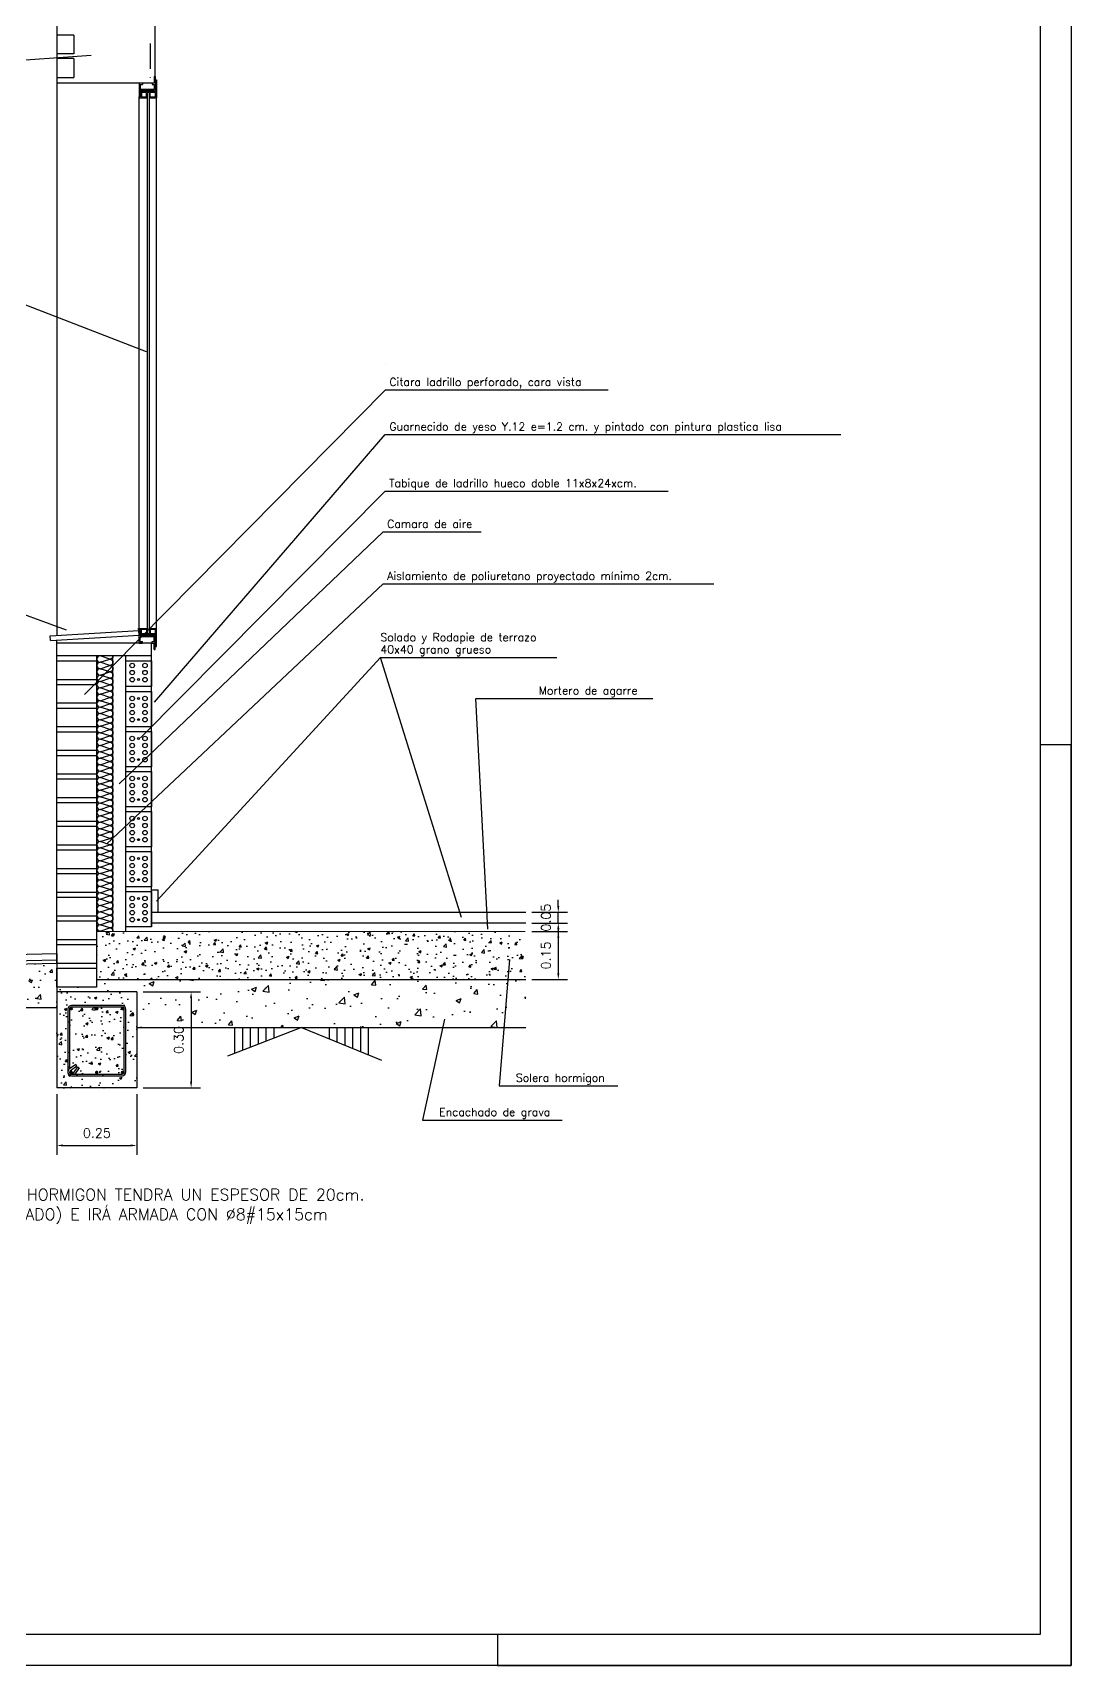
# Model space of a CAD drawing. Extents: x -21316 to -15376, y -15975 to -7565.
# Drawn here: x -18726 to -15376, y -15975 to -10708 of the extents above; entities that cross this region are included whole.
import ezdxf
from ezdxf.enums import TextEntityAlignment as Align

# ---------------------------------------------------------------- set-up
doc = ezdxf.new("R2010")
doc.units = 0
doc.header["$LTSCALE"] = 200
doc.header["$MEASUREMENT"] = 0
doc.layers.get('0').update_dxf_attribs({"linetype": 'CONTINUOUS'})
doc.layers.get('DEFPOINTS').update_dxf_attribs({"linetype": 'CONTINUOUS'})
for name, color, linetype in [('015', 1, 'CONTINUOUS'), ('02', 3, 'CONTINUOUS'), ('03', 2, 'CONTINUOUS'), ('04', 4, 'CONTINUOUS'), ('07', 6, 'CONTINUOUS'), ('1', 1, 'CONTINUOUS'), ('3', 7, 'CONTINUOUS'), ('9', 9, 'CONTINUOUS'), ('TEXTOS', 1, 'CONTINUOUS')]:
    doc.layers.add(name, color=color, linetype=linetype)
doc.styles.add('SIMPLEX', font='SIMPLEX.SHX')
doc.styles.get("Standard").update_dxf_attribs({"font": 'SIMPLEX.SHX'})
doc.dimstyles.new('JAIME', dxfattribs={"dimtxt": 0.03, "dimasz": 0.02, "dimexe": 0.03, "dimexo": 0.02, "dimgap": 0.025, "dimtad": 1, "dimzin": 0, "dimdsep": 46, "dimtxsty": 'Standard', "dimcen": 0.02, "dimdle": 2, "dimclrd": 1, "dimclre": 1, "dimclrt": 2, "dimadec": 0, "dimazin": 0, "dimtfac": 0.09, "dimtix": 1, "dimtmove": 0, "dimatfit": 3, "dimfxl": 1, "dimtolj": 1, "dimtzin": 0, "dimarcsym": 0})

# ---------------------------------------------------------------- blocks, each defined once
blk = doc.blocks.new('*D2')
at = {"color": 1, "linetype": 'ByBlock'}
for p, q in [((-17115.7, -13607.7), (-17000.8, -13607.7)), ((-17030.8, -13627.7), (-17030.8, -13742.6)), ((-17115.7, -13762.6), (-17000.8, -13762.6))]:
    blk.add_line(p, q, dxfattribs=at)
for points in [[(-17034.1, -13627.7), (-17027.4, -13627.7), (-17030.8, -13607.7)], [(-17034.1, -13742.6), (-17027.4, -13742.6), (-17030.8, -13762.6)]]:
    blk.add_solid(points, dxfattribs=at)
at = {"layer": 'DEFPOINTS', "color": 0, "linetype": 'ByBlock'}
for p in [(-17135.7, -13607.7), (-17135.7, -13762.6), (-17030.8, -13762.6)]:
    blk.add_point(p, dxfattribs=at)
at = {"color": 2, "linetype": 'ByBlock', "insert": (-17070.8, -13685.1), "char_height": 30, "attachment_point": 5, "rotation": 90}
blk.add_mtext('\\A1;0.15', dxfattribs=at)
blk = doc.blocks.new('*D3')
at = {"color": 1, "linetype": 'ByBlock'}
for p, q in [((-17030.8, -13525.7), (-17030.8, -13505.7)), ((-17115.7, -13545.7), (-17000.8, -13545.7)), ((-17115.7, -13580.2), (-17000.8, -13580.2)), ((-17030.8, -13580.2), (-17030.8, -13545.7)), ((-17030.8, -13600.2), (-17030.8, -13620.2))]:
    blk.add_line(p, q, dxfattribs=at)
for points in [[(-17034.1, -13525.7), (-17027.4, -13525.7), (-17030.8, -13545.7)], [(-17034.1, -13600.2), (-17027.4, -13600.2), (-17030.8, -13580.2)]]:
    blk.add_solid(points, dxfattribs=at)
at = {"layer": 'DEFPOINTS', "color": 0, "linetype": 'ByBlock'}
for p in [(-17135.7, -13545.7), (-17135.7, -13580.2), (-17030.8, -13545.7)]:
    blk.add_point(p, dxfattribs=at)
at = {"color": 2, "linetype": 'ByBlock', "insert": (-17070.8, -13562.9), "char_height": 30, "attachment_point": 5, "rotation": 90}
blk.add_mtext('\\A1;0.05', dxfattribs=at)
blk = doc.blocks.new('*D1')
at = {"color": 1, "linetype": 'ByBlock'}
for p, q in [((-18647.9, -14132.4), (-18647.9, -14328)), ((-18389.7, -14132.4), (-18389.7, -14328)), ((-18627.9, -14298), (-18409.7, -14298))]:
    blk.add_line(p, q, dxfattribs=at)
for points in [[(-18627.9, -14294.7), (-18627.9, -14301.3), (-18647.9, -14298)], [(-18409.7, -14294.7), (-18409.7, -14301.3), (-18389.7, -14298)]]:
    blk.add_solid(points, dxfattribs=at)
at = {"layer": 'DEFPOINTS', "color": 0, "linetype": 'ByBlock'}
for p in [(-18647.9, -14112.4), (-18389.7, -14112.4), (-18389.7, -14298)]:
    blk.add_point(p, dxfattribs=at)
at = {"color": 2, "linetype": 'ByBlock', "insert": (-18518.8, -14258), "char_height": 30, "attachment_point": 5}
blk.add_mtext('\\A1;0.25', dxfattribs=at)
blk = doc.blocks.new('*D0')
at = {"color": 1, "linetype": 'ByBlock'}
for p, q in [((-18369.7, -13802.6), (-18184.9, -13802.6)), ((-18214.9, -13822.6), (-18214.9, -14092.4)), ((-18369.7, -14112.4), (-18184.9, -14112.4))]:
    blk.add_line(p, q, dxfattribs=at)
for points in [[(-18218.3, -13822.6), (-18211.6, -13822.6), (-18214.9, -13802.6)], [(-18218.3, -14092.4), (-18211.6, -14092.4), (-18214.9, -14112.4)]]:
    blk.add_solid(points, dxfattribs=at)
at = {"layer": 'DEFPOINTS', "color": 0, "linetype": 'ByBlock'}
for p in [(-18389.7, -13802.6), (-18389.7, -14112.4), (-18214.9, -14112.4)]:
    blk.add_point(p, dxfattribs=at)
at = {"color": 2, "linetype": 'ByBlock', "insert": (-18254.9, -13957.5), "char_height": 30, "attachment_point": 5, "rotation": 90}
blk.add_mtext('\\A1;0.30', dxfattribs=at)
blk = doc.blocks.new('11X8')
at = {"color": 4}
blk.add_lwpolyline([(0, 110), (80, 110), (80, 0), (0, 0)], close=True, dxfattribs=at)
at = {"layer": '1'}
for centre, radius in [((20, 88), 7), ((20, 66), 7), ((40, 88), 2.99), ((60, 88), 7), ((60, 66), 7), ((20, 44), 7), ((20, 22), 7), ((40, 22), 2.99), ((60, 44), 7), ((60, 22), 7)]:
    blk.add_circle(centre, radius, dxfattribs=at)
blk = doc.blocks.new('A1v')
at = {"layer": '015'}
blk.add_lwpolyline([(-584, -10), (-584, 831), (10, 831), (10, -10)], close=True, dxfattribs=at)
for points in [[(10, -10), (10, 287), (0, 287)], [(-175, 0), (-175, -10), (10, -10)]]:
    blk.add_lwpolyline(points, dxfattribs=at)
at = {"layer": '07'}
blk.add_lwpolyline([(-559, 0), (-559, 821), (0, 821), (0, 0)], close=True, dxfattribs=at)

msp = doc.modelspace()

# ---------------------------------------------------------------- hatches: boundary and pattern name
at = {"layer": '015', "linetype": 'Continuous'}
h = msp.add_hatch(dxfattribs=at)
h.set_pattern_fill('AR-CONC', color=256, scale=15.490534, style=0)
h.set_pattern_definition([(50, (229.82, 542.33), (111.10743, -9.72064), [11.6179, -127.7969]), (355, (229.82, 542.33), (-21.4933, 116.5186), [9.2943, -102.2375]), (100.4514, (239.08, 541.52), (89.6142, 106.79786), [9.8737, -108.61065]), (46.1842, (229.82, 573.31), (165.3213, -25.6398), [17.4269, -191.6954]), (96.6356, (243.6, 571.17), (144.7842, 150.8961), [14.8105, -162.916]), (351.1842, (229.82, 573.31), (144.7841, 150.8962), [13.9415, -153.3563]), (21, (245.31, 565.56), (92.4641, -62.3678), [11.6179, -127.7969]), (326, (245.31, 565.56), (37.69084, 112.3296), [9.2943, -102.2375]), (71.4514, (253.01, 560.37), (130.15497, 49.9617), [9.8737, -108.61065]), (37.5, (229.817, 542.328), (1.883626, 51.567034), [0, -100.99828, 0, -103.78657, 0, -102.62478]), (7.5, (229.817, 542.33), (40.75087, 61.09648), [0, -59.17384, 0, -98.6747, 0, -39.1136]), (327.5, (195.273, 542.328), (82.691944, -3.49387), [0, -38.72633, 0, -120.82616, 0, -160.32702]), (317.5, (179.78, 542.33), (90.33865, 15.5068), [0, -50.34423, 0, -80.24096, 0, -113.85542])])
h.paths.add_polyline_path([(-18647.909, -13854.265), (-18647.909, -13709.796), (-19675.448, -13730.346), (-19675.448, -13854.265)])
at = {"layer": '1', "linetype": 'Continuous'}
h = msp.add_hatch(dxfattribs=at)
h.set_pattern_fill('AR-CONC', color=256, scale=11.474469, style=0)
h.set_pattern_definition([(50, (-17951.34, -12053.29), (82.3018, -7.2005), [8.606, -94.6644]), (355, (-17951.34, -12053.29), (-15.921, 86.31), [6.8847, -75.7315]), (100.4514, (-17944.48, -12053.89), (66.381, 79.1095), [7.314, -80.4523]), (46.184, (-17951.34, -12030.34), (122.46, -18.9924), [12.909, -141.9966]), (96.6356, (-17941.14, -12031.92), (107.2476, 111.775), [10.971, -120.6785]), (351.184, (-17951.34, -12030.34), (107.2475, 111.775), [10.327, -113.597]), (21, (-17939.867, -12036.08), (68.492, -46.1984), [8.606, -94.6644]), (326, (-17939.87, -12036.08), (27.919, 83.207), [6.8847, -75.7315]), (71.4514, (-17934.16, -12039.93), (96.411, 37.0087), [7.314, -80.4523]), (37.5, (-17951.34, -12053.29), (1.3953, 38.1978), [0, -74.8135, 0, -76.8789, 0, -76.0184]), (7.5, (-17951.34, -12053.29), (30.1858, 45.25665), [0, -43.8325, 0, -73.0924, 0, -28.973]), (327.5, (-17976.93, -12053.29), (61.2533, -2.58805), [0, -28.6862, 0, -89.5009, 0, -118.7608]), (317.5, (-17988.404, -12053.29), (66.9175, 11.4865), [0, -37.292, 0, -59.4378, 0, -84.3373])])
h.paths.add_polyline_path([(-17135.748, -13607.693), (-18518.409, -13607.693), (-18518.409, -13683.968), (-18518.409, -13699.458), (-18518.409, -13762.599), (-17135.748, -13762.599)])
h = msp.add_hatch(dxfattribs=at)
h.set_pattern_fill('AR-CONC', color=256, scale=22.948939, style=0)
h.set_pattern_definition([(50, (-17951.34, -12053.29), (164.604, -14.401), [17.212, -189.329]), (355, (-17951.34, -12053.29), (-31.842, 172.62), [13.769, -151.463]), (100.451, (-17937.62, -12054.49), (132.762, 158.219), [14.628, -160.905]), (46.184, (-17951.34, -12007.4), (244.92, -37.985), [25.818, -283.993]), (96.636, (-17930.93, -12010.56), (214.495, 223.55), [21.942, -241.357]), (351.184, (-17951.34, -12007.4), (214.495, 223.55), [20.654, -227.194]), (21, (-17928.39, -12018.87), (136.984, -92.397), [17.212, -189.329]), (326, (-17928.4, -12018.87), (55.838, 166.414), [13.769, -151.463]), (71.451, (-17916.98, -12026.57), (192.822, 74.017), [14.628, -160.905]), (37.5, (-17951.34, -12053.29), (2.7906, 76.3956), [0, -149.627, 0, -153.758, 0, -152.0367]), (7.5, (-17951.34, -12053.29), (60.3717, 90.5133), [0, -87.665, 0, -146.1847, 0, -57.946]), (327.5, (-18002.52, -12053.29), (122.5066, -5.1761), [0, -57.3723, 0, -179.0017, 0, -237.5215]), (317.5, (-18025.47, -12053.29), (133.835, 22.973), [0, -74.584, 0, -118.8755, 0, -168.6747])])
h.paths.add_polyline_path([(-17135.748, -13762.599), (-18518.409, -13762.599), (-18518.409, -13782.075), (-18632.006, -13782.075), (-18647.909, -13782.075), (-18647.909, -13802.629), (-18389.734, -13802.629), (-18389.734, -13917.504), (-17135.748, -13917.504)])
h = msp.add_hatch(dxfattribs=at)
h.set_pattern_fill('AR-CONC', color=256, scale=11.474469, style=0)
h.set_pattern_definition([(50, (229.82, 542.33), (82.3018, -7.20047), [8.60585, -94.66437]), (355, (229.82, 542.33), (-15.92098, 86.31006), [6.88468, -75.7315]), (100.4514, (236.675, 541.73), (66.38088, 79.10953), [7.31385, -80.45234]), (46.1842, (229.82, 565.28), (122.46025, -18.99243), [12.9088, -141.99656]), (96.6356, (240.02, 563.7), (107.2476, 111.77486), [10.9708, -120.6785]), (351.1842, (229.82, 565.28), (107.2475, 111.77494), [10.327, -113.59725]), (21, (241.29, 559.54), (68.49192, -46.19838), [8.60585, -94.66437]), (326, (241.29, 559.54), (27.91914, 83.20712), [6.88468, -75.7315]), (71.4514, (247, 555.69), (96.4111, 37.00866), [7.31385, -80.45234]), (37.5, (229.817, 542.328), (1.39528, 38.197803), [0, -74.81354, 0, -76.87894, 0, -76.01836]), (7.5, (229.817, 542.328), (30.18583, 45.25665), [0, -43.83247, 0, -73.09237, 0, -28.973035]), (327.5, (204.23, 542.328), (61.25329, -2.58805), [0, -28.68617, 0, -89.50086, 0, -118.76076]), (317.5, (192.754, 542.33), (66.91752, 11.48652), [0, -37.29203, 0, -59.43775, 0, -84.33735])])
h.paths.add_polyline_path([(-18607.003, -14050.422, 0.73958437), (-18600.063, -14073.081), (-18437.639, -14073.081, 0.41421356), (-18425.247, -14060.689), (-18425.247, -13858.409, 0.41421356), (-18437.639, -13846.016), (-18600.063, -13846.016, 0.41421356), (-18612.455, -13858.409), (-18612.455, -14060.689, -0.24469857), (-18607.171, -14050.538), (-18607.003, -14050.42)], flags=16)
h.paths.add_polyline_path([(-18389.734, -13802.629), (-18647.909, -13802.629), (-18647.909, -14112.44), (-18389.734, -14112.44)])
h.paths.add_polyline_path([(-18425.247, -13858.409), (-18425.247, -14060.689, -0.41421356), (-18437.639, -14073.081), (-18600.063, -14073.081, -0.41421356), (-18612.455, -14060.689), (-18612.455, -13858.409, -0.41421356), (-18600.063, -13846.016), (-18437.639, -13846.016, -0.41421356)], flags=16)
h.paths.add_polyline_path([(-18433.425, -13856.922, -1), (-18438.879, -13856.922, -1)], flags=0)
h.paths.add_polyline_path([(-18516.124, -13856.922, -1), (-18521.578, -13856.922, -1)], flags=0)
h.paths.add_polyline_path([(-18598.823, -13856.922, -1), (-18604.277, -13856.922, -1)], flags=0)
h.paths.add_polyline_path([(-18433.425, -14062.176, -1), (-18438.879, -14062.176, -1)], flags=0)
h.paths.add_polyline_path([(-18516.615, -14062.176, -1), (-18522.068, -14062.176, -1)], flags=0)
h.paths.add_polyline_path([(-18598.823, -14062.176, -1), (-18604.277, -14062.176, -1)], flags=0)

# ---------------------------------------------------------------- linework, layer by layer
at = {"layer": '015'}
for p, q in [((-18330.457, -10896.905), (-18333.555, -10896.905)), ((-18382.092, -12629.514), (-18382.092, -10917.824)), ((-18382.092, -12630.763), (-18382.092, -10917.824)), ((-18355.758, -12629.514), (-18355.758, -10917.824)), ((-18355.758, -12630.763), (-18355.758, -10917.824)), ((-18349.562, -12629.514), (-18349.562, -10917.824)), ((-18349.562, -12630.763), (-18349.562, -10917.824)), ((-18326.842, -12629.514), (-18326.842, -10917.824)), ((-18326.842, -12630.763), (-18326.842, -10917.824)), ((-18383.099, -12636.227), (-18382.092, -12636.227))]:
    msp.add_line(p, q, dxfattribs=at)
at = {"layer": '015', "color": 1}
for p, q in [((-18342.849, -12677.283), (-18340.784, -12677.283)), ((-19675.035, -13720.009), (-18647.496, -13699.458)), ((-19674.829, -13730.334), (-18647.29, -13709.783))]:
    msp.add_line(p, q, dxfattribs=at)
at = {"layer": '015', "color": 1, "const_width": 2.478}
msp.add_lwpolyline([(-18518.409, -13607.693), (-17137.465, -13607.693)], dxfattribs=at)
at = {"layer": '02'}
for p, q in [((-18333.555, -10849.4), (-18330.457, -10849.4)), ((-18333.555, -10849.4), (-18333.555, -10870.054)), ((-18330.457, -10849.4), (-18330.457, -10896.905)), ((-18382.092, -10870.054), (-18382.092, -10914.209)), ((-18382.092, -10870.054), (-18371.765, -10870.054)), ((-18378.994, -10875.218), (-18378.994, -10890.709)), ((-18378.994, -10875.218), (-18371.765, -10875.218)), ((-18333.555, -10890.709), (-18378.994, -10890.709)), ((-18378.994, -10893.807), (-18378.994, -10914.209)), ((-18333.555, -10893.807), (-18378.994, -10893.807)), ((-18378.478, -10897.421), (-18378.478, -10914.726)), ((-18329.941, -10897.421), (-18378.478, -10897.421)), ((-18358.856, -10900.519), (-18375.379, -10900.519)), ((-18375.379, -10900.519), (-18375.379, -10914.726)), ((-18371.765, -10870.054), (-18371.765, -10875.218)), ((-18358.856, -10914.726), (-18358.856, -10900.519)), ((-18349.562, -10900.519), (-18355.758, -10900.519)), ((-18355.758, -10917.824), (-18355.758, -10900.519)), ((-18349.562, -10917.824), (-18349.562, -10900.519)), ((-18329.941, -10900.519), (-18346.464, -10900.519)), ((-18346.464, -10914.726), (-18346.464, -10900.519)), ((-18340.784, -10870.054), (-18333.555, -10870.054)), ((-18340.784, -10870.054), (-18340.784, -10875.218)), ((-18340.784, -10875.218), (-18333.555, -10875.218)), ((-18333.555, -10875.218), (-18333.555, -10890.709)), ((-18333.555, -10893.807), (-18333.555, -10896.905)), ((-18329.941, -10859.727), (-18329.941, -10897.421)), ((-18329.941, -10859.727), (-18326.842, -10859.727)), ((-18329.941, -10914.726), (-18329.941, -10900.519)), ((-18326.842, -10859.727), (-18326.842, -10917.824)), ((-18382.092, -10914.209), (-18378.994, -10914.209)), ((-18382.092, -10914.726), (-18378.478, -10914.726)), ((-18382.092, -10917.824), (-18382.092, -10914.726)), ((-18382.092, -10917.824), (-18355.758, -10917.824)), ((-18375.379, -10914.726), (-18358.856, -10914.726)), ((-18349.562, -10917.824), (-18326.842, -10917.824)), ((-18346.464, -10914.726), (-18329.941, -10914.726)), ((-18385.19, -12631.063), (-18382.092, -12629.514)), ((-18385.19, -12632.612), (-18385.19, -12631.063)), ((-18385.19, -12632.612), (-18378.478, -12632.612)), ((-18382.092, -12629.514), (-18355.758, -12629.514)), ((-18382.092, -12633.129), (-18378.994, -12633.129)), ((-18382.092, -12677.283), (-18382.092, -12633.129)), ((-18378.994, -12653.531), (-18378.994, -12633.129)), ((-18378.478, -12649.917), (-18378.478, -12632.612)), ((-18375.379, -12632.612), (-18358.856, -12632.612)), ((-18375.379, -12646.819), (-18375.379, -12632.612)), ((-18358.856, -12632.612), (-18358.856, -12646.819)), ((-18355.758, -12629.514), (-18355.758, -12646.819)), ((-18349.562, -12629.514), (-18326.842, -12629.514)), ((-18349.562, -12629.514), (-18349.562, -12646.819)), ((-18346.464, -12632.612), (-18346.464, -12646.819)), ((-18346.464, -12632.612), (-18329.941, -12632.612)), ((-18329.941, -12646.819), (-18329.941, -12632.612)), ((-18326.842, -12687.61), (-18326.842, -12629.514)), ((-18333.555, -12653.531), (-18378.994, -12653.531)), ((-18333.555, -12656.629), (-18378.994, -12656.629)), ((-18378.994, -12672.12), (-18378.994, -12656.629)), ((-18378.994, -12672.12), (-18371.765, -12672.12)), ((-18329.941, -12649.917), (-18378.478, -12649.917)), ((-18358.856, -12646.819), (-18375.379, -12646.819)), ((-18371.765, -12677.283), (-18371.765, -12672.12)), ((-18349.562, -12646.819), (-18355.758, -12646.819)), ((-18329.941, -12646.819), (-18346.464, -12646.819)), ((-18340.784, -12672.12), (-18333.555, -12672.12)), ((-18340.784, -12677.283), (-18340.784, -12672.12)), ((-18340.784, -12677.283), (-18333.555, -12677.283)), ((-18333.555, -12653.531), (-18333.555, -12650.433)), ((-18330.457, -12650.433), (-18333.555, -12650.433)), ((-18333.555, -12672.12), (-18333.555, -12656.629)), ((-18333.555, -12697.937), (-18333.555, -12677.283)), ((-18330.457, -12697.937), (-18330.457, -12650.433)), ((-18329.941, -12687.61), (-18329.941, -12649.917)), ((-18329.941, -12687.61), (-18326.842, -12687.61)), ((-18333.555, -12697.937), (-18330.457, -12697.937))]:
    msp.add_line(p, q, dxfattribs=at)
at = {"layer": '04', "linetype": 'Continuous'}
for p, q in [((-18592.697, -10715.376), (-18647.496, -10715.376)), ((-18647.496, -10715.376), (-18647.496, -10775.882)), ((-18592.697, -10715.376), (-18592.697, -10775.882)), ((-18592.697, -10775.882), (-18647.496, -10775.882)), ((-18592.697, -10791.373), (-18647.496, -10791.373)), ((-18647.496, -10791.373), (-18647.496, -10852.014)), ((-18592.697, -10791.373), (-18592.697, -10851.879)), ((-18647.496, -10852.014), (-18592.697, -10852.014)), ((-18425.463, -12734.082), (-18342.846, -12734.082))]:
    msp.add_line(p, q, dxfattribs=at)
at = {"layer": '04'}
for p, q in [((-18669.158, -12653.517), (-18383.099, -12636.227)), ((-18382.092, -12651.685), (-18383.099, -12636.227)), ((-18668.15, -12668.975), (-18669.158, -12653.517)), ((-18668.15, -12668.975), (-18382.092, -12651.685)), ((-18647.496, -12718.592), (-18647.496, -12677.283)), ((-18342.849, -12677.283), (-18647.496, -12677.283)), ((-18382.092, -12677.283), (-18371.765, -12677.283)), ((-18342.849, -12718.592), (-18342.849, -12677.283)), ((-18342.849, -12718.592), (-18647.496, -12718.592))]:
    msp.add_line(p, q, dxfattribs=at)
at = {"layer": '04', "const_width": 0.00182}
for points in [[(-18581.927, -10715.376), (-18581.927, -10742.639), (-18545.576, -10751.727), (-18545.576, -10815.342), (-18581.927, -10824.429), (-18581.927, -10851.693), (-18491.049, -10851.693), (-18491.049, -10824.429), (-18527.4, -10815.342), (-18527.4, -10751.727), (-18491.049, -10742.639), (-18491.049, -10715.376)], [(-18345.947, -10715.376), (-18345.947, -10742.639), (-18382.299, -10751.727), (-18382.299, -10815.342), (-18345.947, -10824.429), (-18345.947, -10851.693), (-18436.825, -10851.693), (-18436.825, -10824.429), (-18400.474, -10815.342), (-18400.474, -10751.727), (-18436.825, -10742.639), (-18436.825, -10715.376)]]:
    msp.add_lwpolyline(points, close=True, dxfattribs=at)
at = {"layer": '04'}
for points in [[(-18520.345, -12734.082), (-18520.345, -12795.115), (-18647.496, -12795.115), (-18647.496, -12734.082)], [(-18520.345, -12810.373), (-18520.345, -12871.406), (-18647.496, -12871.406), (-18647.496, -12810.373)], [(-18520.345, -12886.664), (-18520.345, -12947.696), (-18647.496, -12947.696), (-18647.496, -12886.664)], [(-18520.345, -12962.955), (-18520.345, -13023.987), (-18647.496, -13023.987), (-18647.496, -12962.955)], [(-18520.345, -13039.246), (-18520.345, -13100.278), (-18647.496, -13100.278), (-18647.496, -13039.246)], [(-18520.345, -13115.536), (-18520.345, -13176.569), (-18647.496, -13176.569), (-18647.496, -13115.536)], [(-18520.345, -13191.827), (-18520.345, -13252.86), (-18647.496, -13252.86), (-18647.496, -13191.827)], [(-18520.345, -13268.118), (-18520.345, -13329.151), (-18647.496, -13329.151), (-18647.496, -13268.118)], [(-18520.345, -13344.409), (-18520.345, -13405.442), (-18647.496, -13405.442), (-18647.496, -13344.409)], [(-18520.345, -13420.7), (-18520.345, -13481.733), (-18647.496, -13481.733), (-18647.496, -13420.7)], [(-18520.345, -13496.991), (-18520.345, -13558.024), (-18647.496, -13558.024), (-18647.496, -13496.991)], [(-18520.345, -13573.282), (-18520.345, -13634.314), (-18647.496, -13634.314), (-18647.496, -13573.282)], [(-18520.345, -13649.573), (-18520.345, -13710.605), (-18647.496, -13710.605), (-18647.496, -13649.573)], [(-18520.345, -13725.863), (-18520.345, -13786.896), (-18647.496, -13786.896), (-18647.496, -13725.863)]]:
    msp.add_lwpolyline(points, close=True, dxfattribs=at)
msp.add_lwpolyline([(-18342.846, -12734.082), (-18342.846, -12817.675), (-18425.463, -12817.675), (-18425.463, -12734.082)], dxfattribs=at)
at = {"layer": '1'}
for p, q in [((-18345.947, -10824.429), (-18345.947, -10742.639)), ((-18647.496, -10870.054), (-18647.496, -12652.208)), ((-18647.496, -10870.054), (-18647.496, -12653.456)), ((-18518.409, -13762.599), (-18518.409, -12718.592)), ((-18466.774, -13607.693), (-18466.774, -12718.592)), ((-18425.46, -13607.693), (-18425.463, -12718.592)), ((-18342.847, -13592.202), (-18342.849, -12718.592)), ((-17604.507, -12723.177), (-18326.651, -13509.369)), ((-18647.909, -13678.808), (-18647.909, -14112.44)), ((-18647.496, -13782.075), (-18647.827, -13782.075)), ((-18389.734, -13802.629), (-18389.734, -14112.44))]:
    msp.add_line(p, q, dxfattribs=at)
at = {"layer": '1', "color": 1}
for p, q in [((-18536.898, -10781.548), (-19197.744, -10828.949)), ((-18358.491, -11737.279), (-19079.512, -11459.423)), ((-17343.382, -13561.927), (-17604.507, -12723.177)), ((-17604.507, -12723.177), (-17035.292, -12723.177)), ((-17296.49, -12856.057), (-17296.49, -12856.057)), ((-17258.396, -13600.337), (-17296.49, -12856.057)), ((-17296.49, -12856.057), (-16726.045, -12856.057)), ((-17188.214, -13697.432), (-17221.711, -14105.447)), ((-18389.734, -13802.629), (-18647.909, -13802.629)), ((-17397.41, -13890.982), (-17469.203, -14215.883)), ((-18389.734, -14112.44), (-18647.909, -14112.44)), ((-17221.711, -14105.447), (-17180.403, -14105.447)), ((-17180.403, -14105.447), (-16838.312, -14105.447)), ((-17469.203, -14215.883), (-17427.895, -14215.883)), ((-17427.895, -14215.883), (-17017.887, -14215.883))]:
    msp.add_line(p, q, dxfattribs=at)
at = {"layer": '1'}
for points in [[(-18466.775, -12718.592, -0.40854411), (-18477.101, -12728.718), (-18508.082, -12718.391, 0.41421356), (-18518.409, -12728.718, 0.61803399)], [(-18518.409, -12728.718, 0.41421356), (-18508.082, -12739.045), (-18477.101, -12728.718, -1), (-18477.101, -12749.372), (-18508.082, -12739.045, 0.41421356), (-18518.409, -12749.372, 0.61803399)], [(-18518.409, -12749.372, 0.41421356), (-18508.082, -12759.699), (-18477.101, -12749.372, -1), (-18477.101, -12770.026), (-18508.082, -12759.699, 0.41421356), (-18518.409, -12770.026, 0.61803399)]]:
    msp.add_lwpolyline(points, format="xyb", dxfattribs=at)
at = {"layer": '1', "color": 1}
for points in [[(-18518.409, -12770.026, 0.41421356), (-18508.082, -12780.353), (-18477.101, -12770.026, -1), (-18477.101, -12790.68), (-18508.082, -12780.353, 0.41421356), (-18518.409, -12790.68, 0.61803399)], [(-18518.409, -12790.68, 0.41421356), (-18508.082, -12801.007), (-18477.101, -12790.68, -1), (-18477.101, -12811.334), (-18508.082, -12801.007, 0.41421356), (-18518.409, -12811.334, 0.61803399)], [(-18518.409, -12811.334, 0.41421356), (-18508.082, -12821.661), (-18477.101, -12811.334, -1), (-18477.101, -12831.988), (-18508.082, -12821.661, 0.41421356), (-18518.409, -12831.988, 0.61803399)], [(-18518.409, -12831.988, 0.41421356), (-18508.082, -12842.315), (-18477.101, -12831.988, -1), (-18477.101, -12852.643), (-18508.082, -12842.315, 0.41421356), (-18518.409, -12852.643, 0.61803399)], [(-18518.409, -12852.643, 0.41421356), (-18508.082, -12862.97), (-18477.101, -12852.643, -1), (-18477.101, -12873.297), (-18508.082, -12862.97, 0.41421356), (-18518.409, -12873.297, 0.61803399)], [(-18518.409, -12873.297, 0.41421356), (-18508.082, -12883.624), (-18477.101, -12873.297, -1), (-18477.101, -12893.951), (-18508.082, -12883.624, 0.41421356), (-18518.409, -12893.951, 0.61803399)], [(-18518.409, -12893.951, 0.41421356), (-18508.082, -12904.278), (-18477.101, -12893.951, -1), (-18477.101, -12914.605), (-18508.082, -12904.278, 0.41421356), (-18518.409, -12914.605, 0.61803399)], [(-18518.409, -12914.605, 0.41421356), (-18508.082, -12924.932), (-18477.101, -12914.605, -1), (-18477.101, -12935.259), (-18508.082, -12924.932, 0.41421356), (-18518.409, -12935.259, 0.61803399)], [(-18518.409, -12935.259, 0.41421356), (-18508.082, -12945.586), (-18477.101, -12935.259, -1), (-18477.101, -12955.913), (-18508.082, -12945.586, 0.41421356), (-18518.409, -12955.913, 0.61803399)], [(-18518.409, -12955.913, 0.41421356), (-18508.082, -12966.24), (-18477.101, -12955.913, -1), (-18477.101, -12976.567), (-18508.082, -12966.24, 0.41421356), (-18518.409, -12976.567, 0.61803399)], [(-18518.409, -12976.567, 0.41421356), (-18508.082, -12986.894), (-18477.101, -12976.567, -1), (-18477.101, -12997.221), (-18508.082, -12986.894, 0.41421356), (-18518.409, -12997.221, 0.61803399)], [(-18518.409, -12997.221, 0.41421356), (-18508.082, -13007.548), (-18477.101, -12997.221, -1), (-18477.101, -13017.875), (-18508.082, -13007.548, 0.41421356), (-18518.409, -13017.875, 0.61803399)], [(-18518.409, -13017.875, 0.41421356), (-18508.082, -13028.202), (-18477.101, -13017.875, -1), (-18477.101, -13038.529), (-18508.082, -13028.202, 0.41421356), (-18518.409, -13038.529, 0.61803399)], [(-18518.409, -13038.529, 0.41421356), (-18508.082, -13048.856), (-18477.101, -13038.529, -1), (-18477.101, -13059.183), (-18508.082, -13048.856, 0.41421356), (-18518.409, -13059.183, 0.61803399)], [(-18518.409, -13059.183, 0.41421356), (-18508.082, -13069.51), (-18477.101, -13059.183, -1), (-18477.101, -13079.837), (-18508.082, -13069.51, 0.41421356), (-18518.409, -13079.837, 0.61803399)], [(-18518.409, -13079.837, 0.41421356), (-18508.082, -13090.164), (-18477.101, -13079.837, -1), (-18477.101, -13100.491), (-18508.082, -13090.164, 0.41421356), (-18518.409, -13100.491, 0.61803399)], [(-18518.409, -13100.491, 0.41421356), (-18508.082, -13110.818), (-18477.101, -13100.491, -1), (-18477.101, -13121.145), (-18508.082, -13110.818, 0.41421356), (-18518.409, -13121.145, 0.61803399)], [(-18518.409, -13121.145, 0.41421356), (-18508.082, -13131.472), (-18477.101, -13121.145, -1), (-18477.101, -13141.799), (-18508.082, -13131.472, 0.41421356), (-18518.409, -13141.799, 0.61803399)], [(-18518.409, -13141.799, 0.41421356), (-18508.082, -13152.126), (-18477.101, -13141.799, -1), (-18477.101, -13162.453), (-18508.082, -13152.126, 0.41421356), (-18518.409, -13162.453, 0.61803399)], [(-18518.409, -13162.453, 0.41421356), (-18508.082, -13172.78), (-18477.101, -13162.453, -1), (-18477.101, -13183.107), (-18508.082, -13172.78, 0.41421356), (-18518.409, -13183.107, 0.61803399)], [(-18518.409, -13183.107, 0.41421356), (-18508.082, -13193.434), (-18477.101, -13183.107, -1), (-18477.101, -13203.761), (-18508.082, -13193.434, 0.41421356), (-18518.409, -13203.761, 0.61803399)], [(-18518.409, -13203.761, 0.41421356), (-18508.082, -13214.088), (-18477.101, -13203.761, -1), (-18477.101, -13224.415), (-18508.082, -13214.088, 0.41421356), (-18518.409, -13224.415, 0.61803399)], [(-18518.409, -13224.415, 0.41421356), (-18508.082, -13234.742), (-18477.101, -13224.415, -1), (-18477.101, -13245.069), (-18508.082, -13234.742, 0.41421356), (-18518.409, -13245.069, 0.61803399)], [(-18518.409, -13245.069, 0.41421356), (-18508.082, -13255.396), (-18477.101, -13245.069, -1), (-18477.101, -13265.723), (-18508.082, -13255.396, 0.41421356), (-18518.409, -13265.723, 0.61803399)], [(-18518.409, -13265.723, 0.41421356), (-18508.082, -13276.05), (-18477.101, -13265.723, -1), (-18477.101, -13286.377), (-18508.082, -13276.05, 0.41421356), (-18518.409, -13286.377, 0.61803399)], [(-18518.409, -13286.377, 0.41421356), (-18508.082, -13296.704), (-18477.101, -13286.377, -1), (-18477.101, -13307.031), (-18508.082, -13296.704, 0.41421356), (-18518.409, -13307.031, 0.61803399)], [(-18518.409, -13307.031, 0.41421356), (-18508.082, -13317.359), (-18477.101, -13307.031, -1), (-18477.101, -13327.686), (-18508.082, -13317.359, 0.41421356), (-18518.409, -13327.686, 0.61803399)], [(-18518.409, -13327.686, 0.41421356), (-18508.082, -13338.013), (-18477.101, -13327.686, -1), (-18477.101, -13348.34), (-18508.082, -13338.013, 0.41421356), (-18518.409, -13348.34, 0.61803399)], [(-18518.409, -13348.34, 0.41421356), (-18508.082, -13358.667), (-18477.101, -13348.34, -1), (-18477.101, -13368.994), (-18508.082, -13358.667, 0.41421356), (-18518.409, -13368.994, 0.61803399)], [(-18518.409, -13368.994, 0.41421356), (-18508.082, -13379.321), (-18477.101, -13368.994, -1), (-18477.101, -13389.648), (-18508.082, -13379.321, 0.41421356), (-18518.409, -13389.648, 0.61803399)], [(-18518.409, -13389.648, 0.41421356), (-18508.082, -13399.975), (-18477.101, -13389.648, -1), (-18477.101, -13410.302), (-18508.082, -13399.975, 0.41421356), (-18518.409, -13410.302, 0.61803399)], [(-18518.409, -13410.302, 0.41421356), (-18508.082, -13420.629), (-18477.101, -13410.302, -1), (-18477.101, -13430.956), (-18508.082, -13420.629, 0.41421356), (-18518.409, -13430.956, 0.61803399)], [(-18518.409, -13430.956, 0.41421356), (-18508.082, -13441.283), (-18477.101, -13430.956, -1), (-18477.101, -13451.61), (-18508.082, -13441.283, 0.41421356), (-18518.409, -13451.61, 0.61803399)], [(-18518.409, -13451.61, 0.41421356), (-18508.082, -13461.937), (-18477.101, -13451.61, -1), (-18477.101, -13472.264), (-18508.082, -13461.937, 0.41421356), (-18518.409, -13472.264, 0.61803399)], [(-18518.409, -13472.264, 0.41421356), (-18508.082, -13482.591), (-18477.101, -13472.264, -1), (-18477.101, -13492.918), (-18508.082, -13482.591, 0.41421356), (-18518.409, -13492.918, 0.61803399)], [(-18518.409, -13492.918, 0.41421356), (-18508.082, -13503.245), (-18477.101, -13492.918, -1), (-18477.101, -13513.572), (-18508.082, -13503.245, 0.41421356), (-18518.409, -13513.572, 0.61803399)], [(-18518.409, -13513.572, 0.41421356), (-18508.082, -13523.899), (-18477.101, -13513.572, -1), (-18477.101, -13534.226), (-18508.082, -13523.899, 0.41421356), (-18518.409, -13534.226, 0.61803399)], [(-18518.409, -13534.226, 0.41421356), (-18508.082, -13544.553), (-18477.101, -13534.226, -1), (-18477.101, -13554.88), (-18508.082, -13544.553, 0.41421356), (-18518.409, -13554.88, 0.61803399)], [(-18518.409, -13554.88, 0.41421356), (-18508.082, -13565.207), (-18477.101, -13554.88, -1), (-18477.101, -13575.534), (-18508.082, -13565.207, 0.41421356), (-18518.409, -13575.534, 0.61803399)], [(-18518.409, -13575.534, 0.41421356), (-18508.082, -13585.861), (-18477.101, -13575.534, -1), (-18477.101, -13596.188), (-18508.082, -13585.861, 0.41421356), (-18518.409, -13596.188, 0.61803399)], [(-18518.409, -13596.188, 0.41421356), (-18508.082, -13606.515), (-18477.101, -13596.188, -0.44811239), (-18466.841, -13607.693, -0.44811239)], [(-18504.547, -13607.693), (-18508.082, -13606.515, 0.12117232), (-18512.872, -13607.693, 0.12117232)], [(-18518.409, -13682.935, 0.02859178), (-18518.355, -13683.878)]]:
    msp.add_lwpolyline(points, format="xyb", dxfattribs=at)
at = {"layer": '1'}
for centre, radius in [((-18404.808, -12749.516), 7.229), ((-18363.5, -12749.516), 7.229), ((-18404.808, -12772.236), 7.229), ((-18404.808, -12794.955), 7.229), ((-18384.154, -12794.955), 3.09), ((-18363.5, -12772.236), 7.229), ((-18363.5, -12794.955), 7.229)]:
    msp.add_circle(centre, radius, dxfattribs=at)
at = {"layer": '3'}
for p, q in [((-18647.496, -10348.767), (-18647.496, -10870.054)), ((-18647.496, -10870.054), (-18333.555, -10870.054)), ((-18345.947, -10851.879), (-18345.947, -10851.693)), ((-18647.496, -13678.8), (-18647.496, -12667.726)), ((-18342.849, -13473.288), (-18321.42, -13473.288)), ((-18321.42, -13545.731), (-18321.42, -13473.288)), ((-18342.849, -13545.731), (-17135.748, -13545.731)), ((-18342.849, -13580.162), (-17135.748, -13580.162)), ((-19675.448, -13699.359), (-18647.496, -13678.8)), ((-18518.409, -13762.599), (-17135.748, -13762.599)), ((-18647.909, -13854.265), (-19675.448, -13854.265)), ((-18389.734, -13917.504), (-17135.748, -13917.504))]:
    msp.add_line(p, q, dxfattribs=at)
msp.add_lwpolyline([(-18330.457, -10849.4), (-18330.457, -10311.162), (-17135.748, -10311.162)], dxfattribs=at)
at = {"layer": '9', "linetype": 'Continuous'}
for p, q in [((-18580.755, -14043.76), (-18595.061, -14064.191)), ((-18575.605, -14047.366), (-18589.794, -14067.629)), ((-18580.755, -14043.76), (-18575.605, -14047.366))]:
    msp.add_line(p, q, dxfattribs=at)
at = {"layer": '9'}
for points in [[(-18603.565, -14055.687), (-18583.134, -14041.381), (-18586.74, -14036.231), (-18607.171, -14050.538, 0.73323052), (-18600.063, -14073.081), (-18437.639, -14073.081, 0.41421356), (-18425.247, -14060.689), (-18425.247, -13858.409, 0.41421356), (-18437.639, -13846.016), (-18600.063, -13846.016, 0.41421356), (-18612.455, -13858.409), (-18612.455, -14060.689)], [(-18600.806, -14067.629), (-18436.896, -14067.629, 0.41421356), (-18430.7, -14061.432), (-18430.7, -13857.665, 0.41421356), (-18436.896, -13851.469), (-18600.806, -13851.469, 0.41421356), (-18607.003, -13857.665), (-18607.003, -14050.422)]]:
    msp.add_lwpolyline(points, format="xyb", dxfattribs=at)
for points in [[(-18604.277, -13856.922, 5.452, 5.452, 1), (-18598.823, -13856.922, 5.452, 5.452, 1)], [(-18521.578, -13856.922, 5.452, 5.452, 1), (-18516.124, -13856.922, 5.452, 5.452, 1)], [(-18438.879, -13856.922, 5.452, 5.452, 1), (-18433.425, -13856.922, 5.452, 5.452, 1)], [(-18604.277, -14062.176, 5.452, 5.452, 1), (-18598.823, -14062.176, 5.452, 5.452, 1)], [(-18522.068, -14062.176, 5.452, 5.452, 1), (-18516.615, -14062.176, 5.452, 5.452, 1)], [(-18438.879, -14062.176, 5.452, 5.452, 1), (-18433.425, -14062.176, 5.452, 5.452, 1)]]:
    msp.add_lwpolyline(points, format="xyseb", close=True, dxfattribs=at)
msp.add_arc((-18600.806, -14061.432), 6.196, 115.37913, 334.620816, dxfattribs=at)
at = {"layer": 'TEXTOS', "color": 1}
for p, q in [((-17588.262, -11774.219), (-17588.262, -11774.219)), ((-18558.717, -12842.817), (-17588.383, -11860.531)), ((-17588.383, -11860.531), (-16869.616, -11860.531)), ((-18332.726, -12868.235), (-17588.585, -12004.385)), ((-17588.585, -12004.385), (-16120.091, -12004.385)), ((-18378.429, -12982.398), (-17589.5, -12186.864)), ((-17589.5, -12186.864), (-16676.149, -12186.864)), ((-18446.982, -13130.81), (-17595.492, -12318.399)), ((-17595.492, -12318.399), (-17279.411, -12318.399)), ((-18616.531, -12635.192), (-18985.894, -12499.614)), ((-18486.971, -13324.887), (-17595.492, -12486.096)), ((-17595.492, -12486.096), (-16529.162, -12486.096))]:
    msp.add_line(p, q, dxfattribs=at)
at = {"layer": 'TEXTOS'}
for p, q in [((-17859.215, -13917.504), (-18097.1, -14009.625)), ((-18074.799, -13917.504), (-18074.799, -14000.988)), ((-18049.523, -13917.504), (-18049.523, -13991.201)), ((-18024.248, -13917.504), (-18024.248, -13981.413)), ((-17998.972, -13917.504), (-17998.972, -13971.625)), ((-17973.697, -13917.504), (-17973.697, -13961.837)), ((-17948.422, -13917.504), (-17948.422, -13952.049)), ((-17859.215, -13917.504), (-17600.514, -14023.001)), ((-17770.007, -13917.504), (-17770.007, -13953.882)), ((-17744.732, -13917.504), (-17744.732, -13964.189)), ((-17719.457, -13917.504), (-17719.457, -13974.497)), ((-17694.181, -13917.504), (-17694.181, -13984.804)), ((-17668.906, -13917.504), (-17668.906, -13995.111)), ((-17643.631, -13917.504), (-17643.631, -14005.418))]:
    msp.add_line(p, q, dxfattribs=at)

# ---------------------------------------------------------------- block references
at = {"layer": '02', "linetype": 'Continuous', "xscale": 10, "yscale": 10, "zscale": 10}
msp.add_blockref('A1v', (-15476.372, -15875.246), dxfattribs=at)
at = {"layer": '04', "linetype": 'Continuous', "xscale": 1.032702237521524, "yscale": 1.032702237521524, "zscale": 1.032702237521524}
for p in [(-18425.465, -12946.763), (-18425.464, -13075.851), (-18425.464, -13204.939), (-18425.464, -13334.026), (-18425.463, -13463.114), (-18425.465, -13592.203)]:
    msp.add_blockref('11X8', p, dxfattribs=at)

# ---------------------------------------------------------------- texts
at = {"layer": '03', "style": 'SIMPLEX'}
for s, p in [('Citara ladrillo perforado, cara vista', (-17575.474, -11834.713)), ('Guarnecido de yeso Y.12 e=1.2 cm. y pintado con pintura plastica lisa', (-17575.676, -11978.567)), ('Tabique de ladrillo hueco doble 11x8x24xcm.', (-17576.591, -12161.046)), ('Camara de aire', (-17582.583, -12292.582)), ('Aislamiento de poliuretano proyectado mínimo 2cm.', (-17582.583, -12460.279))]:
    msp.add_text(s, height=25.81756, dxfattribs=at).set_placement(p, align=Align.MIDDLE_LEFT)
at = {"layer": '1', "color": 2}
for s, p in [('Solado y Rodapie de terrazo', (-17604.507, -12658.194)), ('40x40 grano grueso', (-17604.507, -12697.36)), ('Mortero de agarre', (-17094.041, -12830.239)), ('Solera hormigon', (-17167.494, -14079.629)), ('Encachado de grava', (-17414.986, -14190.065))]:
    msp.add_text(s, height=25.81756, dxfattribs=at).set_placement(p, align=Align.MIDDLE_LEFT)
at = {"layer": '3'}
for s, p in [('NOTA: EN LA SALA DE MÁQUINAS LA SOLERA DE HORMIGON TENDRA UN ESPESOR DE 20cm.', (-19966.515, -14475.071)), ('(REDUCIENDO EL ESPESOR DEL ENCACHADO) E IRÁ ARMADA CON %%C8#15x15cm', (-19756.502, -14538.803))]:
    msp.add_text(s, height=37.17728, dxfattribs=at).set_placement(p)

# ---------------------------------------------------------------- dimensions: what is measured, and where the dimension line sits
at = {"layer": '1'}
for base, p1, p2, text, picture, middle in [((-17030.752, -13545.731), (-17135.748, -13580.162), (-17135.748, -13545.731), '0.05', '*D3', (-17070.752, -13562.947)), ((-17030.752, -13762.599), (-17135.748, -13607.693), (-17135.748, -13762.599), '0.15', '*D2', (-17070.752, -13685.146)), ((-18214.928, -14112.44), (-18389.734, -13802.629), (-18389.734, -14112.44), '0.30', '*D0', (-18254.928, -13957.535))]:
    dim = msp.add_linear_dim(base=base, p1=p1, p2=p2, angle=90, text=text, dimstyle='JAIME', override={"dimscale": 1000}, dxfattribs=at)
    dim.commit()
    dim.dimension.update_dxf_attribs({"geometry": picture, "text_midpoint": middle})
dim = msp.add_linear_dim(base=(-18389.734, -14298.011), p1=(-18647.909, -14112.44), p2=(-18389.734, -14112.44), text='0.25', dimstyle='JAIME', override={"dimscale": 1000}, dxfattribs=at)
dim.commit()
dim.dimension.update_dxf_attribs({"geometry": '*D1', "text_midpoint": (-18518.822, -14258.011)})

doc.saveas('drawing.dxf')
